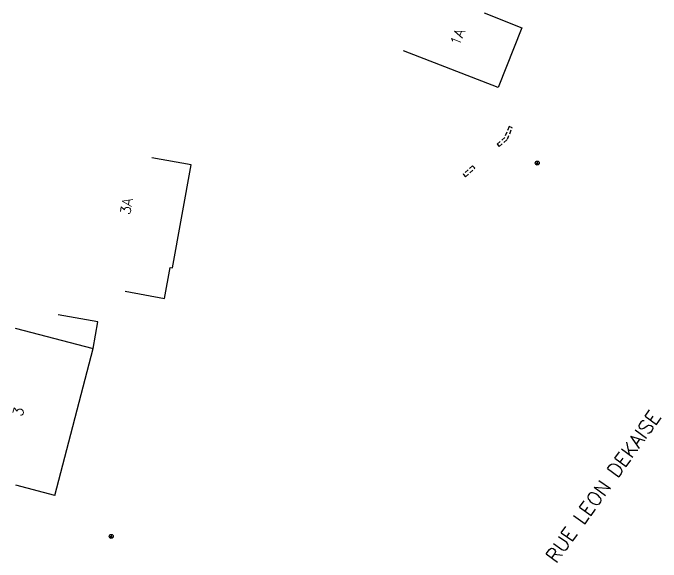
# Model space of a CAD drawing. Header units: millimetres. Extents: x 163000 to 163983, y 152000 to 152911.
# Drawn here: x 163190.4 to 163271, y 152712 to 152780.3 of the extents above; entities that cross this region are included whole.
import ezdxf
from ezdxf.enums import TextEntityAlignment as Align

# ---------------------------------------------------------------- set-up
doc = ezdxf.new("R2010")
doc.units = ezdxf.units.MM
doc.linetypes.add('DASHED', pattern=[0.75, 0.5, -0.25])
doc.layers.get('0').update_dxf_attribs({"linetype": 'CONTINUOUS'})
for name, color, linetype in [('W0100', 7, 'CONTINUOUS'), ('W0101', 7, 'CONTINUOUS'), ('W0103', 1, 'CONTINUOUS'), ('W0112', 1, 'DASHED'), ('W0856', 7, 'CONTINUOUS'), ('W0989', 7, 'CONTINUOUS'), ('W0991', 7, 'CONTINUOUS'), ('W1102', 7, 'CONTINUOUS')]:
    doc.layers.add(name, color=color, linetype=linetype)
doc.styles.get("Standard").update_dxf_attribs({"font": 'romans.shx', "width": 0.85})

# ---------------------------------------------------------------- blocks, each defined once
blk = doc.blocks.new('T856')
for p, q in [((-0.125, 0), (0.125, 0)), ((0, 0.125), (0, -0.125))]:
    blk.add_line(p, q)
blk.add_ellipse((0, 0), major_axis=(-0.177, 0.177), ratio=1, start_param=3.926991, end_param=10.210176)

msp = doc.modelspace()

# ---------------------------------------------------------------- linework, layer by layer
at = {"layer": 'W0100'}
for points in [[(163195.592, 152720.305), (163200.367, 152738.587)], [(163195.592, 152720.305), (163190.754, 152721.568)]]:
    msp.add_lwpolyline(points, dxfattribs=at)
at = {"layer": 'W0101'}
for points in [[(163248.981, 152780.308), (163253.634, 152778.477), (163250.704, 152771.035), (163238.956, 152775.603)], [(163204.34, 152745.702), (163209.258, 152744.803), (163209.959, 152748.635), (163210.226, 152748.586), (163212.57, 152761.406), (163207.652, 152762.305)]]:
    msp.add_lwpolyline(points, dxfattribs=at)
at = {"layer": 'W0103'}
msp.add_lwpolyline([(163200.367, 152738.587), (163200.954, 152741.887), (163196.031, 152742.763)], dxfattribs=at)
at = {"layer": 'W0112'}
for points in [[(163250.849, 152763.701), (163251.861, 152764.596), (163252.447, 152766.011), (163252.077, 152766.164), (163251.527, 152764.834), (163250.584, 152764)], [(163246.628, 152759.938), (163247.801, 152760.982), (163247.535, 152761.281), (163246.362, 152760.237)]]:
    msp.add_lwpolyline(points, close=True, dxfattribs=at)
at = {"layer": 'W1102'}
msp.add_lwpolyline([(163190.691, 152741.114), (163200.367, 152738.587)], dxfattribs=at)

# ---------------------------------------------------------------- block references
at = {"layer": 'W0856'}
for p in [(163255.565, 152761.638), (163202.617, 152715.204)]:
    msp.add_blockref('T856', p, dxfattribs=at)

# ---------------------------------------------------------------- texts
at = {"layer": 'W0989'}
msp.add_text('RUE LEON DEKAISE', height=1.75, rotation=54.35574, dxfattribs=at).set_placement((163257.216, 152712.274), align=Align.MIDDLE_LEFT)
at = {"layer": 'W0991'}
for s, rotation, p in [('1A', 68.51522, (163245.655, 152777.32)), ('3A', 79.63651, (163204.512, 152756.255)), ('3', 75.36284, (163191.077, 152730.719))]:
    msp.add_text(s, height=1.25, rotation=rotation, dxfattribs=at).set_placement(p, align=Align.MIDDLE_CENTER)

doc.saveas('drawing.dxf')
